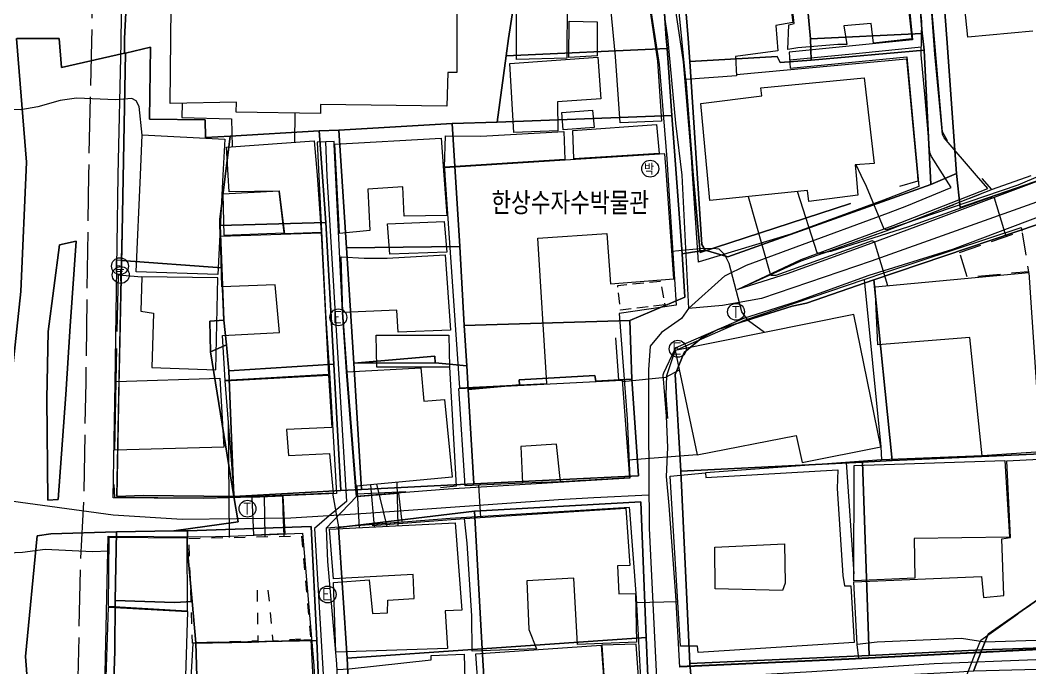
# Model space of a CAD drawing. Header units: feet. Extents: x 197796 to 199821, y 552499 to 555392.
# Drawn here: x 198685.5 to 198775, y 553649.9 to 553707.4 of the extents above; entities that cross this region are included whole.
import ezdxf

# ---------------------------------------------------------------- set-up
doc = ezdxf.new("R2010")
doc.units = ezdxf.units.FT
doc.header["$MEASUREMENT"] = 0
for name, pattern in [('AAA006', [2, 1, -1]), ('ANYANG1', [11.5, 6, -1, 1, -1.5, 1, -1]), ('ANYANG11', [1.5, 1, -0.5]), ('ANYANG2', [6, 5, -1]), ('ANYANG3', [3, 2, -1]), ('JEON', [12, 4, -0.5, 1, -0.5, 4, -0.5, 1, -0.5])]:
    doc.linetypes.add(name, pattern=pattern)
for name, color, linetype in [('AAA001', 7, 'CONTINUOUS'), ('AAA004', 7, 'ANYANG3'), ('AAA006', 7, 'AAA006'), ('AAA007', 7, 'ANYANG11'), ('AAA008', 7, 'CONTINUOUS'), ('AAB125', 7, 'CONTINUOUS'), ('AAC001', 7, 'CONTINUOUS'), ('AAC006', 7, 'ANYANG1'), ('AD002', 7, 'CONTINUOUS'), ('AD0022', 1, 'CONTINUOUS'), ('AE001', 1, 'ANYANG2'), ('AE150', 7, 'CONTINUOUS'), ('AZ0202', 7, 'CONTINUOUS'), ('AZ0203', 7, 'CONTINUOUS'), ('AZ080', 1, 'CONTINUOUS'), ('AZ0801', 7, 'CONTINUOUS'), ('CAA001', 7, 'CONTINUOUS'), ('CAA002', 30, 'CONTINUOUS'), ('EA0018', 7, 'JEON'), ('wipco_지적', 20, 'CONTINUOUS'), ('ZC002', 7, 'CONTINUOUS')]:
    doc.layers.add(name, color=color, linetype=linetype)
doc.styles.add('GHS', font='ROMANS', dxfattribs={"bigfont": 'NGSW.shx'})
doc.styles.add('NGSW', font='ROMANS.shx', dxfattribs={"bigfont": 'NGSW.shx'})

# ---------------------------------------------------------------- blocks, each defined once
blk = doc.blocks.new('AAB125')
at = {"layer": 'AAB125'}
blk.add_circle((0, 0), 0.75, dxfattribs=at)
at = {"layer": 'AAB125', "style": 'GHS'}
blk.add_text('박', height=1, dxfattribs=at).set_placement((-0.54, -0.547))
blk = doc.blocks.new('AZ0202')
at = {"layer": 'AZ0202'}
blk.add_circle((0, 0), 0.75, dxfattribs=at)
at = {"layer": 'AZ0202', "style": 'GHS'}
blk.add_text('E', height=1, dxfattribs=at).set_placement((-0.496, -0.477))
blk = doc.blocks.new('AZ0203')
at = {"layer": 'AZ0203'}
blk.add_circle((0, 0), 0.75, dxfattribs=at)
at = {"layer": 'AZ0203', "style": 'GHS'}
blk.add_text('T', height=1, dxfattribs=at).set_placement((-0.362, -0.524))

msp = doc.modelspace()

# ---------------------------------------------------------------- linework, layer by layer
at = {"layer": 'AAA001', "color": 255, "flags": 128}
for points in [[(198761.14, 553705.35), (198760.96, 553707.09), (198758.51, 553706.88), (198758.79, 553705.23), (198758, 553705.24), (198754.45, 553704.94), (198753.54, 553704.78), (198753.63, 553706.99), (198754.12, 553707.11), (198752.54, 553721.19), (198762.55, 553722.03), (198762.91, 553717.65), (198757.74, 553717.05), (198758.14, 553711.54), (198760.52, 553711.77), (198760.35, 553715.06), (198763.48, 553715.36), (198764.54, 553705.74)], [(198744.51, 553702.14), (198742.82, 553719.18), (198752.45, 553720.52), (198753.09, 553713.85), (198749.72, 553713.45), (198750, 553710.97), (198753.47, 553711.32), (198754, 553707.19), (198752.48, 553706.91), (198752.67, 553704.68), (198748.9, 553704.17), (198749.01, 553702.44)], [(198729.48, 553703.91), (198729.52, 553712.99), (198740.76, 553713.31), (198740.8, 553709.26), (198733.98, 553709.12), (198733.94, 553704.02)], [(198738.69, 553698.29), (198738.28, 553704.16), (198737.84, 553708.47), (198741.24, 553708.77), (198741.99, 553703.75), (198742.35, 553698.44)], [(198736.63, 553707.25), (198736.65, 553704.22), (198734.13, 553704.09), (198734.16, 553707.32)], [(198728.9, 553703.54), (198736.7, 553704.1), (198736.98, 553700.42), (198733.11, 553700.13), (198733.15, 553697.56), (198729.24, 553697.41)], [(198746.43, 553693.62), (198745.84, 553699.99), (198751.24, 553700.68), (198751.15, 553701.4), (198760.33, 553702.28), (198761.2, 553694.66), (198759.53, 553694.54), (198759.61, 553693.61), (198759.75, 553691.86), (198755.42, 553691.3), (198755.29, 553692.26), (198746.63, 553691.37)], [(198736.23, 553699.41), (198736.37, 553697.88), (198733.63, 553697.66), (198733.5, 553699.19)], [(198734.48, 553697.61), (198741.91, 553698.13), (198742.15, 553695.55), (198734.58, 553695.07)], [(198723.2, 553697.14), (198726.31, 553697.09), (198733.68, 553697.52), (198733.78, 553695.03), (198723.09, 553694.34)], [(198703.91, 553693.62), (198703.75, 553696.12), (198711.55, 553696.69), (198711.79, 553693.62), (198712.17, 553688.54), (198708.93, 553688.42), (198708.47, 553692.22), (198704, 553692.15)], [(198723.04, 553693.62), (198723.31, 553690.04), (198719.52, 553690), (198719.4, 553692.6), (198716.29, 553692.4), (198716.48, 553688.71), (198713.77, 553688.45), (198713.51, 553693.62), (198713.36, 553696.38), (198722.79, 553696.92)], [(198703.42, 553691.94), (198703.51, 553688.3), (198708.86, 553688.5), (198708.44, 553692.21)], [(198718.03, 553689.32), (198723.08, 553689.52), (198723.3, 553686.81), (198718.25, 553686.61)], [(198703.65, 553675.4), (198703.39, 553679.4), (198708.46, 553679.66), (198708.07, 553683.89), (198703.35, 553683.71), (198703.23, 553688.21), (198712.15, 553688.52), (198712.8, 553675.92)], [(198718.99, 553679.7), (198718.86, 553681.66), (198714.08, 553681.43), (198713.92, 553686.38), (198715.97, 553686.27), (198718.01, 553686.25), (198723.15, 553686.55), (198723.63, 553679.88)], [(198696.25, 553684.61), (198696.16, 553681.56), (198697.27, 553681.38), (198697.15, 553676.57), (198702.81, 553676.34), (198702.99, 553684.53)], [(198761.53, 553678.56), (198761.3, 553683.71), (198774.92, 553684.99), (198776, 553669.06), (198770.8, 553668.72), (198769.71, 553679.22)], [(198759.42, 553681.27), (198743.55, 553678.08), (198745.52, 553668.8), (198754.29, 553670.51), (198754.83, 553668.13), (198761.81, 553669.52)], [(198717.04, 553679.43), (198723.47, 553679.44), (198723.53, 553676.6), (198717.1, 553676.58)], [(198715.26, 553666.02), (198714.45, 553676.18), (198721.01, 553676.54), (198721.27, 553673.58), (198723.11, 553673.7), (198723.79, 553666.83)], [(198704.46, 553665.01), (198703.65, 553675.36), (198712.81, 553675.87), (198713.09, 553671.23), (198709.07, 553671.04), (198709.26, 553668.73), (198712.91, 553668.91), (198713.22, 553665.41)], [(198724.93, 553666.06), (198724.36, 553674.7), (198738.87, 553675.44), (198739.5, 553666.77), (198733.4, 553666.4), (198733.04, 553669.75), (198729.86, 553669.55), (198730.02, 553666.28)], [(198759.71, 553651.96), (198759.41, 553657.52), (198770.72, 553658), (198770.91, 553656.13), (198772.73, 553656.3), (198772.55, 553661.35), (198773.3, 553661.46), (198772.97, 553668.26), (198775.84, 553668.43), (198776.49, 553652.34), (198771.04, 553652.18), (198768.96, 553652.49), (198761.47, 553652.17)], [(198759.41, 553657.62), (198759.43, 553667.84), (198772.79, 553668.31), (198773.22, 553661.48), (198764.76, 553661.38), (198764.81, 553657.85)], [(198744.02, 553651.82), (198743.12, 553666.91), (198746.26, 553667.21), (198746.27, 553666.78), (198757.99, 553667.46), (198757.94, 553665.82), (198758.42, 553658.08), (198758.58, 553657.16), (198759.13, 553657.17), (198759.44, 553652.13), (198745.59, 553651.26), (198745.55, 553651.82)], [(198725.54, 553651.36), (198725.51, 553654.52), (198725.11, 553660.97), (198724.87, 553663.14), (198739.17, 553664.08), (198739.55, 553658.99), (198738.45, 553658.94), (198738.57, 553656.47), (198740.04, 553656.5), (198740.13, 553652.18), (198734.91, 553651.96), (198734.56, 553657.85), (198730.41, 553657.61), (198730.57, 553653.3), (198731.27, 553651.57)], [(198713.47, 553651.28), (198713.25, 553657.48), (198716.42, 553657.69), (198716.7, 553654.71), (198718.05, 553654.78), (198718.07, 553655.9), (198720.41, 553656.06), (198720.32, 553658.17), (198713.25, 553657.8), (198712.9, 553662.2), (198724.03, 553662.75), (198724.64, 553655.02), (198723.16, 553654.95), (198723.37, 553651.62)], [(198747.12, 553656.89), (198747.09, 553660.59), (198753.25, 553660.9), (198753.33, 553657.42), (198753.08, 553656.77)], [(198700.76, 553652.06), (198700.29, 553643.88), (198700.7, 553643.87), (198700.68, 553641.76), (198711.79, 553642.37), (198711.51, 553647.75), (198711.26, 553652.39), (198705.99, 553652.15)], [(198726.36, 553644.45), (198725.87, 553651.12), (198737.01, 553651.89), (198737.31, 553647.51), (198730.64, 553647.08), (198730.76, 553644.81)], [(198740.57, 553645.33), (198740.09, 553652), (198737.05, 553651.89), (198737.51, 553645.16)], [(198714.1, 553638.3), (198714.17, 553640.71), (198713.65, 553647.99), (198713.57, 553649.74), (198714.63, 553649.81), (198721.92, 553650.59), (198721.91, 553650.99), (198724.84, 553651.11), (198724.97, 553646.45), (198717.83, 553645.98), (198718.15, 553642.03), (198722.87, 553642.11), (198723.08, 553638.39), (198719.01, 553638.09), (198718.9, 553638.72), (198715.6, 553638.51)]]:
    msp.add_lwpolyline(points, close=True, dxfattribs=at)
msp.add_lwpolyline([(198775.28, 553706.41), (198769.53, 553705.9), (198768.39, 553716.79), (198776.18, 553717.1)], dxfattribs=at)
at = {"layer": 'AAA004', "color": 255, "flags": 128}
msp.add_lwpolyline([(198768.79, 553686.78), (198774.32, 553688.67), (198774.9, 553685.06), (198769.49, 553684.55)], close=True, dxfattribs=at)
at = {"layer": 'AAA006', "color": 255, "flags": 128}
msp.add_lwpolyline([(198700.43, 553661.38), (198710.41, 553661.61), (198711.21, 553652.51), (198707.91, 553652.25), (198707.46, 553656.81), (198706.48, 553656.78), (198706.53, 553652.28), (198700.75, 553652.08)], close=True, dxfattribs=at)
at = {"layer": 'AAA007', "color": 255, "flags": 128}
msp.add_lwpolyline([(198742.64, 553682.13), (198738.72, 553681.64), (198738.46, 553683.85), (198742.27, 553684.22)], close=True, dxfattribs=at)
at = {"layer": 'AAA008', "color": 255, "flags": 128}
for points in [[(198698.77, 553700.01), (198698.98, 553720.07), (198725.93, 553719.56), (198726.08, 553714.02), (198724.23, 553713.92), (198724.2, 553702.75), (198723.4, 553702.74), (198723.31, 553699.77), (198712.11, 553699.91), (198712.09, 553699.1), (198704.62, 553699.22), (198704.64, 553700.11)], [(198696.13, 553693.62), (198696.28, 553697.22), (198703.6, 553696.83), (198703.44, 553693.62), (198702.99, 553684.82), (198695.75, 553685.04)], [(198723.13, 553693.62), (198724.44, 553674.74), (198732.18, 553675.14), (198731.37, 553688.03), (198737.49, 553688.44), (198737.81, 553683.98), (198743.45, 553684.42), (198742.78, 553693.62), (198742.63, 553695.52), (198723.09, 553694.27)], [(198693.84, 553669.22), (198693.96, 553675.31), (198703.17, 553675.62), (198703.53, 553669.47)], [(198693.34, 553661.49), (198700.24, 553661.43), (198700.26, 553654.93), (198693.3, 553655.33)], [(198692.92, 553643.73), (198693.29, 553655.29), (198700.3, 553654.89), (198699.95, 553643.41)]]:
    msp.add_lwpolyline(points, close=True, dxfattribs=at)
at = {"layer": 'AAC001', "color": 255, "flags": 128}
for points in [[(198767.73, 553696.67), (198767.28, 553697.49), (198765.5, 553718.07)], [(198749, 553702.57), (198764.07, 553703.97), (198765.05, 553693.61)], [(198745.15, 553693.62), (198744.51, 553702.14)], [(198759.12, 553691.11), (198745.77, 553686.76), (198745.15, 553693.62)], [(198765.05, 553693.61), (198765.1, 553693.09), (198763.47, 553692.63)], [(198771.66, 553692.35), (198770.79, 553693.33)], [(198743.55, 553678.08), (198749.7, 553680.77), (198760.33, 553684.38), (198762.25, 553685.03), (198774.24, 553689), (198774.32, 553688.67)], [(198694.05, 553679.74), (198694.18, 553684.78), (198696.25, 553684.61)], [(198760.33, 553684.38), (198761.81, 553669.52), (198761.86, 553668.36), (198746.26, 553667.21)], [(198714.45, 553676.18), (198714.08, 553681.43)], [(198738.28, 553679.19), (198738.54, 553675.43)], [(198693.96, 553675.31), (198694.02, 553678.23)], [(198742.9, 553672.02), (198742.75, 553674.11), (198742.83, 553675.85), (198743.55, 553678.08)], [(198723.53, 553676.6), (198724.13, 553666.01), (198722.73, 553665.88)], [(198770.8, 553668.72), (198761.86, 553668.36)], [(198758.72, 553668.13), (198759.41, 553658.23)], [(198704.45, 553665.01), (198701.47, 553664.96), (198693.84, 553665), (198693.78, 553666.18)], [(198719.66, 553665.53), (198715.34, 553665.32), (198715.26, 553666.02)], [(198733.4, 553666.4), (198730.02, 553666.28)], [(198716.67, 553662.53), (198724.87, 553663.14)], [(198776.49, 553652.34), (198776.38, 553651.58), (198758.98, 553650.69), (198743.96, 553650.02)], [(198759.84, 553650.73), (198759.71, 553651.96)]]:
    msp.add_lwpolyline(points, dxfattribs=at)
at = {"layer": 'AAC006', "color": 255, "flags": 128}
msp.add_lwpolyline([(198750.15, 553683.95), (198754.75, 553686.02), (198762.29, 553688.69), (198771.72, 553692.38), (198775.14, 553693.61)], dxfattribs=at)
at = {"layer": 'AD002', "color": 255, "flags": 128}
for points in [[(198776.43, 553691.54), (198760.96, 553686.01), (198751.22, 553682.69), (198747.75, 553682.07), (198744.74, 553681.8), (198747.98, 553684.7), (198749.88, 553685.63), (198754.28, 553687.27), (198762.48, 553690.28), (198764.1, 553690.92), (198768.04, 553692.53), (198766.31, 553695.28), (198766.15, 553695.64), (198765.73, 553700.49), (198765.39, 553704.33), (198765.43, 553707.25), (198764.12, 553721.31), (198763.62, 553726.85), (198763.27, 553730.65)], [(198741.25, 553725.09), (198741.81, 553716.68), (198742.46, 553708.66), (198742.88, 553705.89), (198743.58, 553698.26), (198744.14, 553693.62), (198744.74, 553681.8), (198744.11, 553680.91), (198742.34, 553679.67), (198741.33, 553678.44), (198741.18, 553676.35), (198741.18, 553671.49), (198741.25, 553662.29), (198741.96, 553647.76), (198742.62, 553638.39), (198743.45, 553626.53), (198743.82, 553617.71), (198744.13, 553601.55), (198744.25, 553595.35)], [(198765.4, 553705), (198759.87, 553704.45), (198753.73, 553703.83)], [(198712.55, 553696.59), (198712.65, 553693.57)], [(198712.65, 553693.57), (198714.39, 553664.66), (198712.88, 553663.38), (198711.58, 553662.26), (198712.91, 553639.83), (198714.52, 553617.28), (198713.38, 553602.3), (198712.81, 553587.42), (198713.49, 553583.02)], [(198775.86, 553681.68), (198776.99, 553660.43), (198777.33, 553651.18), (198777.13, 553650.74), (198775.54, 553650.6), (198766.54, 553650.25), (198755.68, 553649.53), (198741.91, 553648.74)], [(198741.23, 553665.22), (198736.35, 553664.98), (198733.21, 553664.81), (198716.16, 553663.58), (198709.46, 553663.17), (198699.84, 553663.06), (198693.71, 553663.43), (198683.98, 553664.77), (198675.08, 553665.74)]]:
    msp.add_lwpolyline(points, dxfattribs=at)
at = {"layer": 'AD0022', "color": 255}
for points in [[(198763, 553722.23), (198764.6, 553705.66), (198753.68, 553704.55), (198753.77, 553703.12), (198764.11, 553704.14), (198765.19, 553692.64), (198762.05, 553691.4), (198753.82, 553688.38), (198745.68, 553685.93), (198745.62, 553685.9), (198745.11, 553693.76), (198745.01, 553695.25), (198744.31, 553703.71), (198743.47, 553709.25)], [(198741.28, 553709), (198742.13, 553703.46), (198742.81, 553695.09), (198742.91, 553693.62), (198743.66, 553682.1), (198738.59, 553681.36), (198739.29, 553672), (198739.55, 553666.74), (198723.43, 553665.74), (198716.63, 553665.23), (198715.3, 553665.11), (198715.21, 553666.01), (198714.4, 553676.18), (198714.04, 553681.48), (198713.31, 553696.38), (198713.3, 553696.63), (198711.8, 553696.55), (198712.54, 553681.39), (198712.9, 553676.07), (198713.5, 553665.87), (198713.52, 553665.38), (198708.77, 553665.17), (198706.03, 553665.05), (198703.99, 553664.97), (198701.73, 553664.93), (198697.33, 553664.94), (198693.71, 553664.97), (198693.89, 553675.17), (198694.14, 553693.62), (198694.42, 553705.41), (198694.58, 553720.12)], [(198776.35, 553693.35), (198765.93, 553689.42), (198760.68, 553687.47), (198753.5, 553684.88), (198749.09, 553683.48), (198754.75, 553686.16), (198762.91, 553689.16), (198771.3, 553692.46), (198770.3, 553693.61), (198767.41, 553696.94), (198767.27, 553697.25), (198766.59, 553704.38), (198766.14, 553710.44)]]:
    msp.add_lwpolyline(points, dxfattribs=at)
at = {"layer": 'AD0022', "color": 255, "flags": 128}
for points in [[(198776.42, 553651.53), (198758.98, 553650.64), (198743.96, 553649.94), (198743.62, 553656.32), (198743.03, 553664.31), (198742.8, 553666.87), (198742.92, 553669.46), (198742.78, 553672.22), (198742.51, 553675.91), (198742.56, 553676.09), (198743.53, 553678.14), (198743.66, 553678.33), (198749.64, 553680.93), (198754.33, 553682.42), (198760.76, 553684.74), (198768.18, 553687.06), (198777.52, 553690.58)], [(198740.75, 553644.5), (198740.12, 553656.1), (198739.55, 553663.86), (198739.5, 553664.13), (198723.61, 553663.15), (198716.84, 553662.63), (198712.61, 553662.28), (198712.73, 553659.32), (198713.51, 553650.23), (198714.17, 553636.56)], [(198692.89, 553644.01), (198693.27, 553661.57), (198697.31, 553661.54), (198701.46, 553661.52), (198704.09, 553661.57), (198710.51, 553661.85), (198711.51, 553650.1), (198712.17, 553636.44)]]:
    msp.add_lwpolyline(points, dxfattribs=at)
at = {"layer": 'AE001', "color": 255, "flags": 128}
msp.add_lwpolyline([(198692.28, 553582.91), (198692.07, 553582.99), (198691.55, 553583.32), (198690.83, 553583.94), (198690.2, 553584.56), (198689.69, 553585.27), (198689.35, 553585.98), (198689.24, 553586.41), (198689.19, 553590.9), (198689.56, 553602.49), (198689.95, 553611.2), (198689.96, 553611.74), (198690.04, 553615.01), (198689.86, 553618.97), (198690.07, 553628.55), (198690.03, 553629.91), (198690.45, 553640.12), (198690.49, 553644.04), (198690.81, 553658.79), (198690.85, 553659.64), (198691.11, 553665.01), (198691.3, 553675.21), (198691.54, 553693.67), (198691.82, 553705.46), (198691.98, 553720.15), (198692.05, 553725.11), (198692.06, 553728.22), (198692.59, 553742.37), (198692.82, 553743.27), (198693.25, 553744.16), (198693.82, 553744.87), (198694.47, 553745.34), (198695.51, 553745.55)], dxfattribs=at)
at = {"layer": 'AE150', "color": 255, "flags": 128}
for points in [[(198708.77, 553665.17), (198708.92, 553661.78), (198706.17, 553661.66), (198706.03, 553665.05), (198708.77, 553665.17)], [(198712.61, 553662.28), (198715.3, 553665.11), (198719.01, 553665.41), (198719.3, 553662.82), (198716.84, 553662.63), (198712.61, 553662.28)]]:
    msp.add_lwpolyline(points, dxfattribs=at)
at = {"layer": 'AZ080', "color": 255, "flags": 128}
for points in [[(198744.51, 553702.14), (198745.15, 553693.62), (198745.77, 553686.76), (198759.12, 553691.11)], [(198750.15, 553683.95), (198754.75, 553686.02), (198762.29, 553688.69), (198771.72, 553692.38), (198775.14, 553693.61)]]:
    msp.add_lwpolyline(points, dxfattribs=at)
at = {"layer": 'AZ0801', "color": 255, "flags": 128}
for points in [[(198699.82, 553700.03), (198699.8, 553698.74), (198704.2, 553698.64), (198704.27, 553696.15)], [(198709.82, 553699.13), (198709.78, 553696.56)]]:
    msp.add_lwpolyline(points, dxfattribs=at)
at = {"layer": 'CAA001', "color": 255, "flags": 128}
for points, elevation in [([(198772.92, 553688.191), (198771.89, 553691.6), (198771.45, 553691.63), (198764.27, 553689.04), (198757.37, 553686.87), (198756.33, 553686.68), (198756.16, 553686.73), (198754.42, 553692.171)], 60), ([(198726.31, 553663.235), (198726.15, 553666.113)], 55), ([(198713.761, 553662.243), (198713.183, 553665.408)], 50), ([(198743.786, 553655.75), (198740.058, 553655.66)], 55)]:
    msp.add_lwpolyline(points, dxfattribs=dict(at, elevation=elevation))
at = {"layer": 'CAA002', "color": 255, "flags": 128}
for points, elevation in [([(198696.279, 553697.184), (198696.01, 553699.74), (198695.76, 553700.23), (198695.36, 553700.43), (198693.93, 553700.32), (198690.45, 553700.47), (198689.01, 553700.26), (198687.02, 553699.69), (198685.51, 553699.43), (198684.68, 553699.46), (198681.03, 553700.52), (198678.96, 553700.65), (198677.84, 553700.52), (198677.67, 553700.34), (198677.59, 553699.58), (198676.49, 553698.47), (198675.95, 553697.7), (198675.08, 553695.17)], 47), ([(198787.432, 553697.341), (198786.4, 553696.8), (198784.45, 553696.08), (198782.76, 553695.56), (198780.19, 553695), (198777.06, 553694.31), (198776.56, 553693.87), (198775.96, 553693.61), (198773.97, 553692.76), (198762.3, 553688.78), (198762.1, 553688.84), (198760.52, 553692.64), (198760.06, 553693.61), (198759.607, 553694.546)], 61), ([(198762.428, 553683.816), (198761.23, 553687.71), (198761.05, 553687.79), (198752.48, 553684.73), (198752.04, 553684.73), (198750.069, 553691.723)], 59), ([(198751.476, 553679.673), (198750.08, 553680.7), (198749.48, 553681.5), (198748.36, 553685.79), (198747.96, 553686.57), (198747.47, 553687.06), (198746.9, 553687.13), (198745.74, 553687.08), (198743.274, 553686.843)], 58), ([(198743.923, 553676.322), (198742.7, 553675.68), (198738.881, 553675.289)], 57), ([(198704.021, 553661.463), (198703.929, 553671.79)], 47), ([(198745.52, 553668.8), (198739.387, 553668.32)], 56), ([(198715.55, 553662.331), (198715.34, 553666.028)], 51), ([(198716.89, 553662.397), (198716.55, 553666.142)], 52), ([(198718.022, 553662.453), (198717.099, 553666.195)], 53), ([(198718.98, 553662.5), (198718.89, 553666.365)], 54), ([(198707.203, 553661.536), (198707.13, 553665.132)], 48), ([(198708.878, 553661.575), (198708.79, 553663.77), (198708.76, 553665.206)], 49), ([(198693.332, 553660.25), (198691.86, 553660.19), (198687.67, 553660.39), (198685.67, 553660.13), (198683.7, 553660.03), (198681.54, 553660.26), (198678.59, 553660.39), (198677.57, 553660.21), (198676.56, 553659.59), (198675.07, 553659.61)], 46)]:
    msp.add_lwpolyline(points, dxfattribs=dict(at, elevation=elevation))
at = {"layer": 'EA0018', "color": 255}
msp.add_lwpolyline([(198769.37, 553649.1), (198770.12, 553650.99), (198770.69, 553652.36), (198775.07, 553655.48)], dxfattribs=at)
at = {"layer": 'wipco_지적', "color": 20}
for points in [[(198696.576, 553776.232), (198696.104, 553759.416), (198691.673, 553758.556), (198690.631, 553759.028), (198690.739, 553756.217), (198690.849, 553756.217), (198692.184, 553749.753), (198696.298, 553749.717), (198696.299, 553746.673), (198695.883, 553728.12), (198695.629, 553723.564), (198694.698, 553705.756), (198694.698, 553704.459), (198689.13, 553703.195), (198688.922, 553705.756), (198685.161, 553705.756)], [(198683.558, 553665.181), (198685.503, 553683.31), (198686.01, 553694.796), (198685.127, 553705.756), (198688.922, 553705.756), (198689.13, 553703.195), (198694.698, 553704.459), (198694.804, 553704.456), (198694.5, 553688.58), (198694.339, 553680.37), (198694.205, 553674.875), (198694.024, 553665.093), (198696.401, 553665.198), (198704.423, 553665.108), (198704.795, 553662.851), (198699.092, 553662.062), (198694.015, 553661.969), (198688.171, 553661.796), (198686.953, 553661.622), (198685.943, 553650.882), (198686.639, 553641.55)], [(198685.127, 553705.756), (198686.01, 553694.796), (198685.503, 553683.31), (198683.558, 553665.181)], [(198712.191, 553642.184), (198711.775, 553652.308), (198711.272, 553662.432), (198700.286, 553662.05), (198699.092, 553662.062), (198704.795, 553662.851), (198704.423, 553665.108), (198713.916, 553665.643), (198715.732, 553665.717), (198725.688, 553666.238), (198740.308, 553666.951), (198739.712, 553675.534), (198739.553, 553680.731), (198744.406, 553682.812), (198744.169, 553686.643), (198746.228, 553686.962), (198748.224, 553686.381), (198766.253, 553692.812), (198768.506, 553693.781), (198768.85, 553690.765), (198781.006, 553694.977)], [(198775.795, 553689.291), (198761.178, 553684.332), (198755.198, 553682.254), (198753.947, 553682.015), (198747.338, 553679.934), (198745.928, 553679.203), (198744.344, 553677.888), (198743.546, 553675.948), (198744.05, 553667.356), (198744.848, 553650.272), (198745.035, 553648.266)]]:
    msp.add_lwpolyline(points, dxfattribs=at)
for points in [[(198765.811, 553729.989), (198766.123, 553726.09), (198767.071, 553713.636), (198767.665, 553705.756), (198768.506, 553693.781), (198766.253, 553692.812), (198765.647, 553704.725), (198765.516, 553705.756), (198765.458, 553706.216), (198764.208, 553722.888), (198764.1, 553724.306), (198763.622, 553729.693), (198765.811, 553729.989)], [(198742.858, 553727.756), (198743.533, 553720.381), (198744.703, 553705.756), (198744.866, 553703.721), (198745.928, 553687.491), (198746.228, 553686.962), (198744.169, 553686.643), (198743.275, 553698.943), (198742.844, 553704.871), (198742.776, 553705.756), (198742.333, 553712.128), (198742.2, 553714.294), (198741.445, 553725.514), (198741.445, 553726.224), (198741.399, 553728.047), (198742.822, 553728.102), (198742.858, 553727.756)], [(198714.19, 553723.047), (198731.005, 553722.848), (198729.858, 553713.956), (198729.732, 553711.896), (198728.778, 553705.756), (198728.573, 553704.222), (198727.783, 553698.352), (198723.788, 553698.215), (198713.714, 553697.631), (198711.973, 553697.557), (198704.088, 553697.096), (198701.899, 553696.992), (198701.878, 553698.55), (198696.921, 553698.595), (198697.005, 553704.994), (198694.804, 553704.456), (198694.698, 553704.459), (198694.698, 553705.756), (198695.629, 553723.564), (198714.19, 553723.047)], [(198753.743, 553722.015), (198764.208, 553722.888), (198765.458, 553706.216), (198755.568, 553705.749), (198754.273, 553719.79), (198754.164, 553720.073), (198753.859, 553720.117), (198753.743, 553721.209), (198753.743, 553722.015)], [(198753.743, 553721.209), (198753.859, 553720.117), (198754.164, 553720.073), (198754.273, 553719.79), (198755.568, 553705.749), (198755.634, 553703.831), (198752.876, 553703.649), (198752.614, 553704.172), (198744.866, 553703.721), (198744.703, 553705.756), (198743.533, 553720.381), (198753.743, 553721.209)], [(198767.071, 553713.636), (198784.558, 553715.078), (198785.222, 553705.756), (198785.706, 553698.964), (198784.323, 553697.149), (198782.727, 553695.962), (198781.006, 553694.977), (198768.85, 553690.765), (198768.506, 553693.781), (198767.665, 553705.756), (198767.071, 553713.636)], [(198728.573, 553704.222), (198728.778, 553705.756), (198729.732, 553711.896), (198729.858, 553713.956), (198742.2, 553714.294), (198742.333, 553712.128), (198742.776, 553705.756), (198742.844, 553704.871), (198728.573, 553704.222)], [(198765.458, 553706.216), (198765.516, 553705.756), (198765.647, 553704.725), (198755.634, 553703.831), (198755.568, 553705.749), (198765.458, 553706.216)], [(198694.804, 553704.456), (198697.005, 553704.994), (198696.921, 553698.595), (198701.878, 553698.55), (198701.899, 553696.992), (198704.088, 553697.096), (198703.177, 553689.697), (198703.194, 553689.162), (198703.337, 553685.411), (198694.451, 553686.064), (198694.5, 553688.58), (198694.804, 553704.456)], [(198742.844, 553704.871), (198743.275, 553698.943), (198727.783, 553698.352), (198728.573, 553704.222), (198742.844, 553704.871)], [(198755.634, 553703.831), (198765.647, 553704.725), (198766.253, 553692.812), (198748.224, 553686.381), (198746.228, 553686.962), (198745.928, 553687.491), (198744.866, 553703.721), (198752.614, 553704.172), (198752.876, 553703.649), (198755.634, 553703.831)], [(198727.783, 553698.352), (198743.275, 553698.943), (198744.169, 553686.643), (198744.406, 553682.812), (198739.553, 553680.731), (198724.857, 553680.285), (198724.455, 553687.285), (198723.788, 553698.215), (198727.783, 553698.352)], [(198723.788, 553698.215), (198724.455, 553687.285), (198714.402, 553687.194), (198713.714, 553697.631), (198723.788, 553698.215)], [(198704.088, 553697.096), (198711.973, 553697.557), (198712.565, 553689.416), (198703.177, 553689.162), (198703.177, 553689.697), (198704.088, 553697.096)], [(198713.714, 553697.631), (198714.402, 553687.194), (198715.069, 553676.932), (198715.732, 553665.717), (198713.916, 553665.643), (198713.294, 553676.86), (198712.565, 553689.416), (198711.973, 553697.557), (198713.714, 553697.631)], [(198712.565, 553689.416), (198713.294, 553676.86), (198703.979, 553676.265), (198703.754, 553678.572), (198703.535, 553680.745), (198703.177, 553689.162), (198712.565, 553689.416)], [(198775.795, 553689.291), (198776.163, 553681.745), (198776.664, 553668.914), (198762.805, 553668.304), (198761.178, 553684.332), (198775.795, 553689.291)], [(198690.436, 553687.763), (198688.933, 553687.451), (198687.948, 553679.751), (198687.814, 553673.775), (198687.906, 553664.781), (198688.814, 553664.826), (198689.497, 553674.165), (198689.9, 553680.226), (198690.436, 553687.763)], [(198690.436, 553687.763), (198689.9, 553680.226), (198689.497, 553674.165), (198688.814, 553664.826), (198687.906, 553664.781), (198687.814, 553673.775), (198687.948, 553679.751), (198688.933, 553687.451), (198690.436, 553687.763)], [(198714.402, 553687.194), (198724.455, 553687.285), (198724.857, 553680.285), (198725.068, 553676.709), (198722.259, 553676.977), (198722.244, 553677.571), (198715.069, 553676.932), (198714.402, 553687.194)], [(198694.451, 553686.064), (198703.347, 553685.41), (198703.535, 553680.745), (198702.266, 553680.668), (198702.34, 553677.947), (198704.423, 553665.108), (198696.401, 553665.198), (198694.024, 553665.093), (198694.451, 553686.064)], [(198762.805, 553668.304), (198760.174, 553668.151), (198744.05, 553667.356), (198743.546, 553675.948), (198744.344, 553677.888), (198745.928, 553679.203), (198747.338, 553679.934), (198753.947, 553682.015), (198755.198, 553682.254), (198761.178, 553684.332), (198762.805, 553668.304)], [(198703.535, 553680.745), (198703.754, 553678.572), (198702.34, 553677.947), (198702.266, 553680.668), (198703.535, 553680.745)], [(198739.553, 553680.731), (198739.712, 553675.534), (198736.527, 553675.356), (198736.423, 553675.846), (198729.727, 553675.475), (198729.742, 553675.014), (198725.187, 553674.613), (198725.068, 553676.709), (198724.857, 553680.285), (198739.553, 553680.731)], [(198702.34, 553677.947), (198703.754, 553678.572), (198703.979, 553676.265), (198704.423, 553665.108), (198702.34, 553677.947)], [(198722.259, 553676.977), (198715.069, 553676.932), (198722.244, 553677.571), (198722.259, 553676.977)], [(198703.979, 553676.265), (198713.294, 553676.86), (198713.916, 553665.643), (198704.423, 553665.108), (198703.979, 553676.265)], [(198722.259, 553676.977), (198725.068, 553676.709), (198725.187, 553674.613), (198725.688, 553666.238), (198715.732, 553665.717), (198715.069, 553676.932), (198722.259, 553676.977)], [(198725.187, 553674.613), (198729.742, 553675.014), (198729.727, 553675.475), (198736.423, 553675.846), (198736.527, 553675.356), (198739.712, 553675.534), (198740.308, 553666.951), (198725.688, 553666.238), (198725.187, 553674.613)], [(198762.805, 553668.304), (198776.664, 553668.914), (198776.932, 553657.657), (198775.713, 553655.941), (198771.322, 553652.87), (198770.756, 553651.497), (198760.771, 553650.973), (198760.174, 553668.151), (198762.805, 553668.304)], [(198760.174, 553668.151), (198760.771, 553650.973), (198744.848, 553650.272), (198744.05, 553667.356), (198760.174, 553668.151)], [(198725.762, 553663.792), (198713.708, 553662.345), (198714.468, 553650.762), (198715.094, 553637.541), (198716.137, 553625.254), (198716.287, 553615.681), (198715.837, 553608.18), (198715.448, 553601.896), (198714.237, 553585.873), (198714.565, 553584.815), (198715.147, 553584.815), (198729.471, 553591.097), (198730.471, 553591.201), (198734.84, 553592.474), (198739.646, 553595.843), (198743.008, 553600.361), (198743.306, 553603.149), (198742.668, 553615.651), (198742.146, 553626.254), (198741.281, 553645.715), (198740.983, 553652.57), (198740.506, 553664.627), (198725.762, 553663.792)], [(198725.762, 553663.792), (198740.506, 553664.627), (198740.983, 553652.57), (198726.444, 553651.581), (198725.762, 553663.792)], [(198726.444, 553651.581), (198714.468, 553650.762), (198713.708, 553662.345), (198725.762, 553663.792), (198726.444, 553651.581)], [(198700.714, 553655.783), (198700.263, 553660.636), (198700.286, 553662.05), (198711.272, 553662.432), (198711.775, 553652.308), (198701.045, 553652.112), (198700.714, 553655.783)], [(198693.888, 553655.876), (198693.841, 553651.38), (198693.561, 553642.674), (198686.639, 553641.55), (198685.943, 553650.882), (198686.953, 553661.622), (198688.171, 553661.796), (198694.015, 553661.969), (198693.888, 553655.876)], [(198700.286, 553662.05), (198700.263, 553660.636), (198700.714, 553655.783), (198699.159, 553655.679), (198693.888, 553655.876), (198694.015, 553661.969), (198699.092, 553662.062), (198700.286, 553662.05)], [(198778.71, 553659.859), (198778.897, 553655.859), (198778.983, 553651.241), (198779, 553649.893), (198777.975, 553649.79), (198770.021, 553649.586), (198770.756, 553651.497), (198777.149, 553651.696), (198776.932, 553657.657), (198778.709, 553660.251), (198778.71, 553659.859)], [(198776.932, 553657.657), (198777.149, 553651.696), (198770.756, 553651.497), (198771.322, 553652.87), (198775.713, 553655.941), (198776.932, 553657.657)], [(198693.888, 553655.876), (198699.159, 553655.679), (198700.714, 553655.783), (198701.045, 553652.112), (198701.124, 553649.116), (198701.031, 553643.691), (198693.561, 553642.674), (198693.841, 553651.38), (198693.888, 553655.876)], [(198701.045, 553652.112), (198711.775, 553652.308), (198712.191, 553642.184), (198701.193, 553642.126), (198701.031, 553643.691), (198701.124, 553649.116), (198701.045, 553652.112)], [(198726.444, 553651.581), (198740.983, 553652.57), (198741.281, 553645.715), (198726.834, 553645.087), (198726.444, 553651.581)], [(198714.468, 553650.762), (198726.444, 553651.581), (198726.834, 553645.087), (198727.132, 553638.397), (198715.094, 553637.541), (198714.468, 553650.762)], [(198770.756, 553651.497), (198770.021, 553649.586), (198768.74, 553649.504), (198745.035, 553648.266), (198744.848, 553650.272), (198760.771, 553650.973), (198770.756, 553651.497)]]:
    msp.add_lwpolyline(points, close=True, dxfattribs=at)

# ---------------------------------------------------------------- block references
at = {"layer": 'AAB125', "color": 255}
msp.add_blockref('AAB125', (198741.35, 553694.21), dxfattribs=at)
at = {"layer": 'AZ0202', "color": 255}
for p in [(198694.31, 553685.55), (198713.68, 553681.01), (198743.79, 553678.22), (198712.73, 553656.4)]:
    msp.add_blockref('AZ0202', p, dxfattribs=at)
at = {"layer": 'AZ0203', "color": 255}
for p in [(198694.38, 553684.77), (198748.96, 553681.5), (198705.62, 553664.02)]:
    msp.add_blockref('AZ0203', p, dxfattribs=at)

# ---------------------------------------------------------------- texts
at = {"layer": 'ZC002', "style": 'NGSW'}
msp.add_text('한상수자수박물관', height=2, dxfattribs=at).set_placement((198727.26, 553690.14))

doc.saveas('drawing.dxf')
